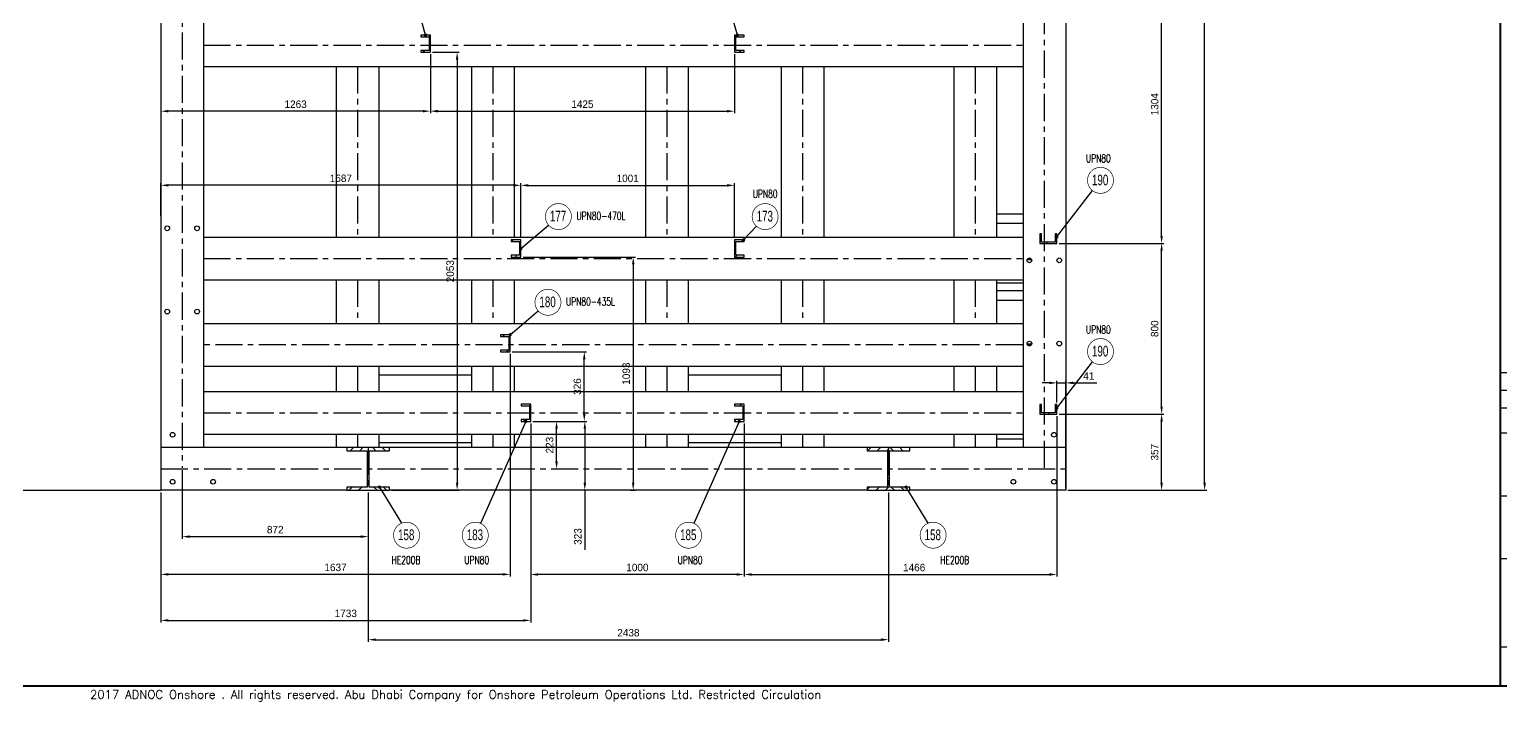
# Model space of a CAD drawing. Header units: millimetres. Extents: x 0 to 16187, y -20471 to 6290.
# Drawn here: x 14449 to 15138, y 3874 to 4189 of the extents above; entities that cross this region are included whole.
import ezdxf
from ezdxf.enums import TextEntityAlignment as Align

# ---------------------------------------------------------------- set-up
doc = ezdxf.new("R2010")
doc.units = ezdxf.units.MM
doc.header["$PDSIZE"] = -1
doc.linetypes.add('CENTERX2', pattern=[20.32, 12.7, -2.54, 2.54, -2.54])
doc.layers.add('BORDER1', color=3, linetype='Continuous')
doc.layers.add('BORDER2', color=7, linetype='Continuous')
doc.styles.add('MtXpl_txt_shx', font='txt.shx', dxfattribs={"height": 0.2})
doc.styles.add('ROMANC', font='ROMANC', dxfattribs={"height": 5})
doc.styles.add('ROMANS', font='ROMANS.shx', dxfattribs={"width": 0.8})
doc.styles.add('ROMANT', font='ROMANT', dxfattribs={"height": 4})
doc.styles.add('SLDTEXTSTYLE2', font='TXT', dxfattribs={"width": 0.686449})
doc.dimstyles.new('AM_ISO', dxfattribs={"dimtxt": 3.5, "dimasz": 3.5, "dimexe": 1, "dimexo": 1, "dimgap": 1.5, "dimtad": 1, "dimdsep": 46, "dimtxsty": 'Standard', "dimcen": 0, "dimclrd": 1, "dimclre": 1, "dimclrt": 1, "dimadec": 0, "dimazin": 2, "dimtp": 0.1, "dimtm": 0.1, "dimtfac": 0.71, "dimtdec": 3, "dimtmove": 0, "dimatfit": 3, "dimfxl": 1, "dimlwd": -1, "dimlwe": -1, "dimarcsym": 1})
doc.dimstyles.new('AM_ISO$7', dxfattribs={"dimtxt": 3.5, "dimasz": 3.5, "dimexe": 1, "dimexo": 1, "dimgap": 1.5, "dimtad": 1, "dimtoh": 1, "dimdsep": 46, "dimtxsty": 'Standard', "dimcen": 0, "dimclrd": 1, "dimclre": 1, "dimclrt": 1, "dimadec": 0, "dimazin": 2, "dimtp": 0.1, "dimtm": 0.1, "dimtfac": 0.71, "dimtdec": 3, "dimtmove": 0, "dimatfit": 3, "dimfxl": 1, "dimlwd": -1, "dimlwe": -1, "dimarcsym": 1})
pattern_1 = [(45, (14387.132, 3007.577), (-2.245064, 2.245064), [])]
pattern_2 = [(135, (14387.132, 3007.577), (-2.245064, -2.245064), [])]

# ---------------------------------------------------------------- blocks, each defined once
blk = doc.blocks.new('*D2824')
at = {"color": 1, "linetype": 'ByBlock'}
for p, q in [((14931.07, 4008.82), (14980.11, 4008.82)), ((14935.17, 3973.12), (14980.11, 3973.12))]:
    blk.add_line(p, q, dxfattribs=at)
at = {"color": 2, "linetype": 'ByBlock'}
blk.add_line((14979.11, 3976.62), (14979.11, 4005.32), dxfattribs=at)
at = {"color": 2}
for points in [[(14979.69, 4005.32), (14978.52, 4005.32), (14979.11, 4008.82)], [(14978.52, 3976.62), (14979.69, 3976.62), (14979.11, 3973.12)]]:
    blk.add_solid(points, dxfattribs=at)
at = {"layer": 'Defpoints', "color": 0}
for p in [(14930.07, 4008.82), (14979.11, 4008.82), (14934.17, 3973.12)]:
    blk.add_point(p, dxfattribs=at)
at = {"color": 1, "insert": (14975.86, 3990.97), "char_height": 3.5, "attachment_point": 5, "rotation": 90}
blk.add_mtext('357', dxfattribs=at)
blk = doc.blocks.new('*D2825')
at = {"color": 1, "linetype": 'ByBlock'}
for p, q in [((14931.07, 4088.82), (14980.11, 4088.82)), ((14931.07, 4008.82), (14980.11, 4008.82))]:
    blk.add_line(p, q, dxfattribs=at)
at = {"color": 2, "linetype": 'ByBlock'}
blk.add_line((14979.11, 4012.32), (14979.11, 4085.32), dxfattribs=at)
at = {"color": 2}
for points in [[(14979.69, 4085.32), (14978.52, 4085.32), (14979.11, 4088.82)], [(14978.52, 4012.32), (14979.69, 4012.32), (14979.11, 4008.82)]]:
    blk.add_solid(points, dxfattribs=at)
at = {"layer": 'Defpoints', "color": 0}
for p in [(14930.07, 4088.82), (14979.11, 4088.82), (14930.07, 4008.82)]:
    blk.add_point(p, dxfattribs=at)
at = {"color": 1, "insert": (14975.86, 4048.82), "char_height": 3.5, "attachment_point": 5, "rotation": 90}
blk.add_mtext('800', dxfattribs=at)
blk = doc.blocks.new('*D2826')
at = {"color": 1, "linetype": 'ByBlock'}
for p, q in [((14931.07, 4219.22), (14980.11, 4219.22)), ((14931.07, 4088.82), (14980.11, 4088.82))]:
    blk.add_line(p, q, dxfattribs=at)
at = {"color": 2, "linetype": 'ByBlock'}
blk.add_line((14979.11, 4092.32), (14979.11, 4215.72), dxfattribs=at)
at = {"color": 2}
for points in [[(14979.69, 4215.72), (14978.52, 4215.72), (14979.11, 4219.22)], [(14978.52, 4092.32), (14979.69, 4092.32), (14979.11, 4088.82)]]:
    blk.add_solid(points, dxfattribs=at)
at = {"layer": 'Defpoints', "color": 0}
for p in [(14930.07, 4219.22), (14979.11, 4219.22), (14930.07, 4088.82)]:
    blk.add_point(p, dxfattribs=at)
at = {"color": 1, "insert": (14975.86, 4154.02), "char_height": 3.5, "attachment_point": 5, "rotation": 90}
blk.add_mtext('1304', dxfattribs=at)
blk = doc.blocks.new('*D2833')
at = {"color": 1, "linetype": 'ByBlock'}
for p, q in [((14683.47, 4004.42), (14683.47, 3911.16)), ((14510.17, 3972.12), (14510.17, 3911.16))]:
    blk.add_line(p, q, dxfattribs=at)
at = {"color": 2, "linetype": 'ByBlock'}
blk.add_line((14513.67, 3912.16), (14679.97, 3912.16), dxfattribs=at)
at = {"color": 2}
for points in [[(14513.67, 3912.74), (14513.67, 3911.58), (14510.17, 3912.16)], [(14679.97, 3911.58), (14679.97, 3912.74), (14683.47, 3912.16)]]:
    blk.add_solid(points, dxfattribs=at)
at = {"layer": 'Defpoints', "color": 0}
for p in [(14683.47, 4005.42), (14510.17, 3973.12), (14683.47, 3912.16)]:
    blk.add_point(p, dxfattribs=at)
at = {"color": 1, "insert": (14596.82, 3915.41), "char_height": 3.5, "attachment_point": 5}
blk.add_mtext('1733', dxfattribs=at)
blk = doc.blocks.new('*D2834')
at = {"color": 1, "linetype": 'ByBlock'}
for p, q in [((14673.87, 4037.02), (14673.87, 3932.72)), ((14510.17, 3972.12), (14510.17, 3932.72))]:
    blk.add_line(p, q, dxfattribs=at)
at = {"color": 2, "linetype": 'ByBlock'}
blk.add_line((14670.37, 3933.72), (14513.67, 3933.72), dxfattribs=at)
at = {"color": 2}
for points in [[(14513.67, 3934.31), (14513.67, 3933.14), (14510.17, 3933.72)], [(14670.37, 3933.14), (14670.37, 3934.31), (14673.87, 3933.72)]]:
    blk.add_solid(points, dxfattribs=at)
at = {"layer": 'Defpoints', "color": 0}
for p in [(14673.87, 4038.02), (14510.17, 3973.12), (14510.17, 3933.72)]:
    blk.add_point(p, dxfattribs=at)
at = {"color": 1, "insert": (14592.02, 3936.97), "char_height": 3.5, "attachment_point": 5}
blk.add_mtext('1637', dxfattribs=at)
blk = doc.blocks.new('*D2835')
at = {"color": 1, "linetype": 'ByBlock'}
for p, q in [((14683.47, 4004.42), (14683.47, 3932.66)), ((14783.47, 4004.42), (14783.47, 3932.66))]:
    blk.add_line(p, q, dxfattribs=at)
at = {"color": 2, "linetype": 'ByBlock'}
blk.add_line((14779.97, 3933.66), (14686.97, 3933.66), dxfattribs=at)
at = {"color": 2}
for points in [[(14686.97, 3934.25), (14686.97, 3933.08), (14683.47, 3933.66)], [(14779.97, 3933.08), (14779.97, 3934.25), (14783.47, 3933.66)]]:
    blk.add_solid(points, dxfattribs=at)
at = {"layer": 'Defpoints', "color": 0}
for p in [(14683.47, 4005.42), (14783.47, 4005.42), (14683.47, 3933.66)]:
    blk.add_point(p, dxfattribs=at)
at = {"color": 1, "insert": (14733.47, 3936.91), "char_height": 3.5, "attachment_point": 5}
blk.add_mtext('1000', dxfattribs=at)
blk = doc.blocks.new('*D2836')
at = {"color": 1, "linetype": 'ByBlock'}
for p, q in [((14930.07, 4007.82), (14930.07, 3932.66)), ((14783.47, 4004.42), (14783.47, 3932.66))]:
    blk.add_line(p, q, dxfattribs=at)
at = {"color": 2, "linetype": 'ByBlock'}
blk.add_line((14786.97, 3933.66), (14926.57, 3933.66), dxfattribs=at)
at = {"color": 2}
for points in [[(14786.97, 3934.25), (14786.97, 3933.08), (14783.47, 3933.66)], [(14926.57, 3933.08), (14926.57, 3934.25), (14930.07, 3933.66)]]:
    blk.add_solid(points, dxfattribs=at)
at = {"layer": 'Defpoints', "color": 0}
for p in [(14783.47, 4005.42), (14930.07, 4008.82), (14930.07, 3933.66)]:
    blk.add_point(p, dxfattribs=at)
at = {"color": 1, "insert": (14863.15, 3936.91), "char_height": 3.5, "attachment_point": 5}
blk.add_mtext('1466', dxfattribs=at)
blk = doc.blocks.new('*D2837')
at = {"color": 2, "linetype": 'ByBlock'}
for p, q in [((14926.57, 4023.44), (14923.07, 4023.44)), ((14930.07, 4023.44), (14934.17, 4023.44)), ((14937.67, 4023.44), (14948.83, 4023.44))]:
    blk.add_line(p, q, dxfattribs=at)
at = {"color": 1, "linetype": 'ByBlock'}
for p, q in [((14930.07, 4014.32), (14930.07, 4024.44)), ((14934.17, 3974.12), (14934.17, 4024.44))]:
    blk.add_line(p, q, dxfattribs=at)
at = {"color": 2}
for points in [[(14926.57, 4022.85), (14926.57, 4024.02), (14930.07, 4023.44)], [(14937.67, 4024.02), (14937.67, 4022.85), (14934.17, 4023.44)]]:
    blk.add_solid(points, dxfattribs=at)
at = {"layer": 'Defpoints', "color": 0}
for p in [(14934.17, 4023.44), (14930.07, 4013.32), (14934.17, 3973.12)]:
    blk.add_point(p, dxfattribs=at)
at = {"color": 1, "insert": (14945, 4026.69), "char_height": 3.5, "attachment_point": 5}
blk.add_mtext('41', dxfattribs=at)
blk = doc.blocks.new('*D2838')
at = {"color": 1, "linetype": 'ByBlock'}
for p, q in [((14684.47, 4005.42), (14709.83, 4005.42)), ((14710.27, 3973.12), (14707.83, 3973.12))]:
    blk.add_line(p, q, dxfattribs=at)
at = {"color": 2, "linetype": 'ByBlock'}
for p, q in [((14708.83, 4001.92), (14708.83, 3976.62)), ((14708.83, 3973.12), (14708.83, 3945.28))]:
    blk.add_line(p, q, dxfattribs=at)
at = {"color": 2}
for points in [[(14709.42, 4001.92), (14708.25, 4001.92), (14708.83, 4005.42)], [(14708.25, 3976.62), (14709.42, 3976.62), (14708.83, 3973.12)]]:
    blk.add_solid(points, dxfattribs=at)
at = {"layer": 'Defpoints', "color": 0}
for p in [(14683.47, 4005.42), (14708.83, 3973.12), (14711.27, 3973.12)]:
    blk.add_point(p, dxfattribs=at)
at = {"color": 1, "insert": (14705.58, 3951.45), "char_height": 3.5, "attachment_point": 5, "rotation": 90}
blk.add_mtext('323', dxfattribs=at)
blk = doc.blocks.new('*D2839')
at = {"color": 1, "linetype": 'ByBlock'}
for p, q in [((14510.17, 4101.74), (14510.17, 4117.03)), ((14678.87, 4091.42), (14678.87, 4117.03))]:
    blk.add_line(p, q, dxfattribs=at)
at = {"color": 2, "linetype": 'ByBlock'}
blk.add_line((14675.37, 4116.03), (14513.67, 4116.03), dxfattribs=at)
at = {"color": 2}
for points in [[(14513.67, 4116.61), (14513.67, 4115.44), (14510.17, 4116.03)], [(14675.37, 4115.44), (14675.37, 4116.61), (14678.87, 4116.03)]]:
    blk.add_solid(points, dxfattribs=at)
at = {"layer": 'Defpoints', "color": 0}
for p in [(14510.17, 4116.03), (14510.17, 4100.74), (14678.87, 4090.42)]:
    blk.add_point(p, dxfattribs=at)
at = {"color": 1, "insert": (14594.52, 4119.28), "char_height": 3.5, "attachment_point": 5}
blk.add_mtext('1687', dxfattribs=at)
blk = doc.blocks.new('*D2840')
at = {"color": 1, "linetype": 'ByBlock'}
for p, q in [((14678.87, 4091.42), (14678.87, 4117)), ((14778.97, 4091.42), (14778.97, 4117))]:
    blk.add_line(p, q, dxfattribs=at)
at = {"color": 2, "linetype": 'ByBlock'}
blk.add_line((14682.37, 4116), (14775.47, 4116), dxfattribs=at)
at = {"color": 2}
for points in [[(14682.37, 4116.59), (14682.37, 4115.42), (14678.87, 4116)], [(14775.47, 4115.42), (14775.47, 4116.59), (14778.97, 4116)]]:
    blk.add_solid(points, dxfattribs=at)
at = {"layer": 'Defpoints', "color": 0}
for p in [(14778.97, 4116), (14678.87, 4090.42), (14778.97, 4090.42)]:
    blk.add_point(p, dxfattribs=at)
at = {"color": 1, "insert": (14728.92, 4119.25), "char_height": 3.5, "attachment_point": 5}
blk.add_mtext('1001', dxfattribs=at)
blk = doc.blocks.new('*D2841')
at = {"color": 1, "linetype": 'ByBlock'}
for p, q in [((14510.17, 4176.54), (14510.17, 4149.76)), ((14636.47, 4177.42), (14636.47, 4149.76))]:
    blk.add_line(p, q, dxfattribs=at)
at = {"color": 2, "linetype": 'ByBlock'}
blk.add_line((14632.97, 4150.76), (14513.67, 4150.76), dxfattribs=at)
at = {"color": 2}
for points in [[(14513.67, 4151.34), (14513.67, 4150.17), (14510.17, 4150.76)], [(14632.97, 4150.17), (14632.97, 4151.34), (14636.47, 4150.76)]]:
    blk.add_solid(points, dxfattribs=at)
at = {"layer": 'Defpoints', "color": 0}
for p in [(14510.17, 4177.54), (14636.47, 4178.42), (14510.17, 4150.76)]:
    blk.add_point(p, dxfattribs=at)
at = {"color": 1, "insert": (14573.32, 4154.01), "char_height": 3.5, "attachment_point": 5}
blk.add_mtext('1263', dxfattribs=at)
blk = doc.blocks.new('*D2842')
at = {"color": 1, "linetype": 'ByBlock'}
for p, q in [((14636.47, 4177.42), (14636.47, 4149.76)), ((14778.97, 4177.42), (14778.97, 4149.76))]:
    blk.add_line(p, q, dxfattribs=at)
at = {"color": 2, "linetype": 'ByBlock'}
blk.add_line((14639.97, 4150.76), (14775.47, 4150.76), dxfattribs=at)
at = {"color": 2}
for points in [[(14639.97, 4151.34), (14639.97, 4150.17), (14636.47, 4150.76)], [(14775.47, 4150.17), (14775.47, 4151.34), (14778.97, 4150.76)]]:
    blk.add_solid(points, dxfattribs=at)
at = {"layer": 'Defpoints', "color": 0}
for p in [(14636.47, 4178.42), (14778.97, 4178.42), (14778.97, 4150.76)]:
    blk.add_point(p, dxfattribs=at)
at = {"color": 1, "insert": (14707.72, 4154.01), "char_height": 3.5, "attachment_point": 5}
blk.add_mtext('1425', dxfattribs=at)
blk = doc.blocks.new('*D2866')
at = {"color": 1, "linetype": 'ByBlock'}
for p, q in [((14674.87, 4038.02), (14709.59, 4038.02)), ((14684.47, 4005.42), (14709.59, 4005.42))]:
    blk.add_line(p, q, dxfattribs=at)
at = {"color": 2, "linetype": 'ByBlock'}
blk.add_line((14708.59, 4008.92), (14708.59, 4034.52), dxfattribs=at)
at = {"color": 2}
for points in [[(14709.17, 4034.52), (14708, 4034.52), (14708.59, 4038.02)], [(14708, 4008.92), (14709.17, 4008.92), (14708.59, 4005.42)]]:
    blk.add_solid(points, dxfattribs=at)
at = {"layer": 'Defpoints', "color": 0}
for p in [(14673.87, 4038.02), (14708.59, 4038.02), (14683.47, 4005.42)]:
    blk.add_point(p, dxfattribs=at)
at = {"color": 1, "insert": (14705.34, 4021.72), "char_height": 3.5, "attachment_point": 5, "rotation": 90}
blk.add_mtext('326', dxfattribs=at)
blk = doc.blocks.new('*D2867')
at = {"color": 1, "linetype": 'ByBlock'}
for p, q in [((14684.47, 4005.42), (14696.6, 4005.42)), ((14693.76, 3983.12), (14696.6, 3983.12))]:
    blk.add_line(p, q, dxfattribs=at)
at = {"color": 2, "linetype": 'ByBlock'}
blk.add_line((14695.6, 3986.62), (14695.6, 4001.92), dxfattribs=at)
at = {"color": 2}
for points in [[(14696.19, 4001.92), (14695.02, 4001.92), (14695.6, 4005.42)], [(14695.02, 3986.62), (14696.19, 3986.62), (14695.6, 3983.12)]]:
    blk.add_solid(points, dxfattribs=at)
at = {"layer": 'Defpoints', "color": 0}
for p in [(14683.47, 4005.42), (14695.6, 4005.42), (14692.76, 3983.12)]:
    blk.add_point(p, dxfattribs=at)
at = {"color": 1, "insert": (14692.35, 3994.27), "char_height": 3.5, "attachment_point": 5, "rotation": 90}
blk.add_mtext('223', dxfattribs=at)
blk = doc.blocks.new('*D2868')
at = {"color": 1, "linetype": 'ByBlock'}
for p, q in [((14679.87, 4082.42), (14732.51, 4082.42)), ((14730.27, 3973.12), (14732.51, 3973.12))]:
    blk.add_line(p, q, dxfattribs=at)
at = {"color": 2, "linetype": 'ByBlock'}
blk.add_line((14731.51, 4078.92), (14731.51, 3976.62), dxfattribs=at)
at = {"color": 2}
for points in [[(14732.09, 4078.92), (14730.92, 4078.92), (14731.51, 4082.42)], [(14730.92, 3976.62), (14732.09, 3976.62), (14731.51, 3973.12)]]:
    blk.add_solid(points, dxfattribs=at)
at = {"layer": 'Defpoints', "color": 0}
for p in [(14678.87, 4082.42), (14729.27, 3973.12), (14731.51, 3973.12)]:
    blk.add_point(p, dxfattribs=at)
at = {"color": 1, "insert": (14728.26, 4027.77), "char_height": 3.5, "attachment_point": 5, "rotation": 90}
blk.add_mtext('1093', dxfattribs=at)
blk = doc.blocks.new('*D2869')
at = {"color": 1, "linetype": 'ByBlock'}
for p, q in [((14637.47, 4178.42), (14650.01, 4178.42)), ((14618.37, 3973.12), (14650.01, 3973.12))]:
    blk.add_line(p, q, dxfattribs=at)
at = {"color": 2, "linetype": 'ByBlock'}
blk.add_line((14649.01, 4174.92), (14649.01, 3976.62), dxfattribs=at)
at = {"color": 2}
for points in [[(14649.59, 4174.92), (14648.43, 4174.92), (14649.01, 4178.42)], [(14648.43, 3976.62), (14649.59, 3976.62), (14649.01, 3973.12)]]:
    blk.add_solid(points, dxfattribs=at)
at = {"layer": 'Defpoints', "color": 0}
for p in [(14636.47, 4178.42), (14617.37, 3973.12), (14649.01, 3973.12)]:
    blk.add_point(p, dxfattribs=at)
at = {"color": 1, "insert": (14645.76, 4075.77), "char_height": 3.5, "attachment_point": 5, "rotation": 90}
blk.add_mtext('2053', dxfattribs=at)
blk = doc.blocks.new('A$7E9318152B2A299')
at = {"color": 1, "ltscale": 0.2}
for p, q in [((4.15, 11.48), (22.25, 11.39)), ((4.14, 0.09), (22.29, 0.01)), ((26.39, 5.69), (92.32, 5.69))]:
    blk.add_line(p, q, dxfattribs=at)
for centre, radius, start, end in [((5.98, 5.79), 5.98, 107.86898, 252.02455), ((20.4, 5.69), 5.99, 287.96509, 71.9697)]:
    blk.add_arc(centre, radius, start, end, dxfattribs=at)
blk.add_text('B', height=7, rotation=359.95368, dxfattribs=at).set_placement((10.1, 2.5))
blk = doc.blocks.new('A$7E931816182615E')
blk.add_blockref('A$7E9318152B2A299', (0, 0))
blk = doc.blocks.new('*D2929')
at = {"color": 1, "linetype": 'ByBlock'}
for p, q in [((14935.17, 4604.52), (15000.27, 4604.52)), ((14935.17, 3973.12), (15000.27, 3973.12))]:
    blk.add_line(p, q, dxfattribs=at)
at = {"color": 2, "linetype": 'ByBlock'}
blk.add_line((14999.27, 3976.62), (14999.27, 4601.02), dxfattribs=at)
at = {"color": 2}
for points in [[(14999.86, 4601.02), (14998.69, 4601.02), (14999.27, 4604.52)], [(14998.69, 3976.62), (14999.86, 3976.62), (14999.27, 3973.12)]]:
    blk.add_solid(points, dxfattribs=at)
at = {"layer": 'Defpoints', "color": 0}
for p in [(14934.17, 4604.52), (14999.27, 4604.52), (14934.17, 3973.12)]:
    blk.add_point(p, dxfattribs=at)
at = {"color": 1, "insert": (14996.02, 4288.82), "char_height": 3.5, "attachment_point": 5, "rotation": 90}
blk.add_mtext('6314', dxfattribs=at)
blk = doc.blocks.new('*U609')
at = {"layer": 'BORDER1', "color": 154, "true_color": 0x1859a9, "const_width": 1}
blk.add_lwpolyline([(1.81, 811), (1144, 811), (1144, 0), (0, 0), (0, 811)], close=True, dxfattribs=at)
blk.add_lwpolyline([(979, 0), (979, 811)], dxfattribs=at)
at = {"layer": 'BORDER2'}
for p, q in [((1144, 146.69), (978.57, 146.69)), ((1144, 138.44), (978.57, 138.44)), ((1144, 130.19), (978.57, 130.19)), ((1144, 118.4), (978.57, 118.4)), ((1143.57, 88.94), (978.57, 88.94)), ((1143.57, 59.48), (978.57, 59.48)), ((1143.57, 18.23), (978.57, 18.23))]:
    blk.add_line(p, q, dxfattribs=at)
at = {"layer": 'BORDER2', "color": 154, "true_color": 0x1859a9, "style": 'ROMANS'}
blk.add_text('2017 ADNOC Onshore . All rights reserved. Abu Dhabi Company for Onshore Petroleum Operations Ltd. Restricted Circulation', height=4, dxfattribs=at).set_placement((489.5, -2), align=Align.TOP_CENTER)
at = {"layer": 'BORDER2', "flags": 8}
for tag, height, style, p in [('REV-A', 3.24, 'ROMANS', (986.93, 140.25)), ('RE-A', 8.06, 'ROMANT', (1084.63, 7.17))]:
    blk.add_attdef(tag, text='', height=height, dxfattribs=dict(at, style=style)).set_placement(p, align=Align.CENTER)
at = {"layer": 'BORDER2', "style": 'ROMANS', "width": 3.830216}
blk.add_attdef('DATE-A', text='', height=3.24, dxfattribs=at).set_placement((995.51, 140.25), (1008.51, 140.25), align=Align.FIT)
at = {"layer": 'BORDER2'}
for tag, height, style, p in [('DRN-A', 3.24, 'ROMANS', (1018.38, 140.25)), ('CHD-A', 3.24, 'ROMANS', (1032.35, 140.25)), ('APD-A', 3.24, 'ROMANS', (1046.64, 140.25)), ('CONS_CONT_VEND', 4.2, 'ROMANC', (1061.39, 72.83))]:
    blk.add_attdef(tag, text='', height=height, dxfattribs=dict(at, style=style)).set_placement(p, align=Align.CENTER)
at = {"layer": 'BORDER2', "style": 'ROMANS', "width": 0.8}
for tag, p, height in [('1:X', (997.23, 122.55), 3.5), ('LOC', (1042.74, 122.55), 3.5), ('PROJ_NO', (1118.64, 122.55), 3.5), ('CONS_DRG_NO', (1011, 63), 3)]:
    blk.add_attdef(tag, p, '', height=height, dxfattribs=at)
at = {"layer": 'BORDER2', "lineweight": 30, "width": 0.8, "flags": 104}
blk.add_attdef('COMMENTS-A', text='', height=2.2, dxfattribs=at).set_placement((1055.21, 142.07), align=Align.MIDDLE_LEFT)
at = {"layer": 'BORDER2', "style": 'ROMANS', "width": 0.8}
for tag, p in [('PROJECT_TITLE_1', (1061.07, 55.35)), ('PROJECT_TITLE_2', (1061.07, 49.3))]:
    blk.add_attdef(tag, text='', height=3.5, dxfattribs=at).set_placement(p, align=Align.MIDDLE)
at = {"layer": 'BORDER2', "style": 'ROMANT', "width": 0.8}
for tag, p in [('DRG_TITLE_1', (1061.07, 36.31)), ('DRG_TITLE_2', (1061.07, 28.31)), ('DRG_TITLE_3', (1061.07, 20.31))]:
    blk.add_attdef(tag, text='', height=5, dxfattribs=at).set_placement(p, align=Align.CENTER)
at = {"layer": 'BORDER2', "style": 'ROMANT'}
for tag, p in [('AR', (995, 7.17)), ('PA', (1011.74, 7.17)), ('DC', (1028.45, 7.17)), ('TS', (1120.84, 7.17))]:
    blk.add_attdef(tag, p, '', height=8.06, dxfattribs=at)
for tag, p in [('SRNO', (1074.7, 7.17)), ('SH', (1115.8, 7.18))]:
    blk.add_attdef(tag, text='', height=8.06, dxfattribs=at).set_placement(p, align=Align.RIGHT)
at = {"layer": 'BORDER2', "style": 'ROMANS', "flags": 2}
blk.add_attdef('TB_VERSION', text='', height=2, dxfattribs=at).set_placement((1, -1), align=Align.TOP_LEFT)
blk = doc.blocks.new('*D3992')
at = {"color": 1, "linetype": 'ByBlock'}
for p, q in [((14520.17, 3982.57), (14520.17, 3950.4)), ((14607.37, 3972.12), (14607.37, 3950.4))]:
    blk.add_line(p, q, dxfattribs=at)
at = {"color": 2, "linetype": 'ByBlock'}
blk.add_line((14523.67, 3951.4), (14603.87, 3951.4), dxfattribs=at)
at = {"color": 2}
for points in [[(14523.67, 3951.99), (14523.67, 3950.82), (14520.17, 3951.4)], [(14603.87, 3950.82), (14603.87, 3951.99), (14607.37, 3951.4)]]:
    blk.add_solid(points, dxfattribs=at)
at = {"layer": 'Defpoints', "color": 0}
for p in [(14520.17, 3983.57), (14607.37, 3973.12), (14607.37, 3951.4)]:
    blk.add_point(p, dxfattribs=at)
at = {"color": 1, "insert": (14563.77, 3954.65), "char_height": 3.5, "attachment_point": 5}
blk.add_mtext('872', dxfattribs=at)
blk = doc.blocks.new('*D3993')
at = {"color": 1, "linetype": 'ByBlock'}
for p, q in [((14607.37, 3972.12), (14607.37, 3902.11)), ((14851.17, 3972.12), (14851.17, 3902.11))]:
    blk.add_line(p, q, dxfattribs=at)
at = {"color": 2, "linetype": 'ByBlock'}
blk.add_line((14610.87, 3903.11), (14847.67, 3903.11), dxfattribs=at)
at = {"color": 2}
for points in [[(14610.87, 3903.7), (14610.87, 3902.53), (14607.37, 3903.11)], [(14847.67, 3902.53), (14847.67, 3903.7), (14851.17, 3903.11)]]:
    blk.add_solid(points, dxfattribs=at)
at = {"layer": 'Defpoints', "color": 0}
for p in [(14607.37, 3973.12), (14851.17, 3973.12), (14851.17, 3903.11)]:
    blk.add_point(p, dxfattribs=at)
at = {"color": 1, "insert": (14729.27, 3906.36), "char_height": 3.5, "attachment_point": 5}
blk.add_mtext('2438', dxfattribs=at)

msp = doc.modelspace()

# ---------------------------------------------------------------- hatches: boundary and pattern name
at = {"linetype": 'Continuous', "lineweight": 18}
h = msp.add_hatch(dxfattribs=at)
h.set_pattern_fill('ANSI31', style=0)
h.set_pattern_definition(pattern_1)
h.paths.add_polyline_path([(14631.96579, 4178.41737), (14636.46579, 4178.41737), (14636.46579, 4186.41737), (14631.96579, 4186.41737), (14631.96579, 4185.61737), (14635.86579, 4185.61737), (14635.86579, 4179.21737), (14631.96579, 4179.21737)], flags=0)
h = msp.add_hatch(dxfattribs=at)
h.set_pattern_fill('ANSI31', style=0)
h.set_pattern_definition(pattern_1)
h.paths.add_polyline_path([(14783.46579, 4186.41737), (14778.96579, 4186.41737), (14778.96579, 4178.41737), (14783.46579, 4178.41737), (14783.46579, 4179.21737), (14779.56579, 4179.21737), (14779.56579, 4185.61737), (14783.46579, 4185.61737)], flags=0)
h = msp.add_hatch(dxfattribs=at)
h.set_pattern_fill('ANSI31', style=0)
h.set_pattern_definition(pattern_1)
h.paths.add_polyline_path([(14674.36579, 4082.41737), (14678.86579, 4082.41737), (14678.86579, 4090.41737), (14674.36579, 4090.41737), (14674.36579, 4089.61737), (14678.26579, 4089.61737), (14678.26579, 4083.21737), (14674.36579, 4083.21737)], flags=0)
h = msp.add_hatch(dxfattribs=at)
h.set_pattern_fill('ANSI31', style=0)
h.set_pattern_definition(pattern_1)
h.paths.add_polyline_path([(14783.46579, 4090.41737), (14778.96579, 4090.41737), (14778.96579, 4082.41737), (14783.46579, 4082.41737), (14783.46579, 4083.21737), (14779.56579, 4083.21737), (14779.56579, 4089.61737), (14783.46579, 4089.61737)], flags=0)
h = msp.add_hatch(dxfattribs=at)
h.set_pattern_fill('ANSI31', style=0)
h.set_pattern_definition(pattern_1)
h.paths.add_polyline_path([(14922.06579, 4093.31737), (14922.06579, 4088.81737), (14930.06579, 4088.81737), (14930.06579, 4093.31737), (14929.26579, 4093.31737), (14929.26579, 4089.41737), (14922.86579, 4089.41737), (14922.86579, 4093.31737)], flags=0)
h = msp.add_hatch(dxfattribs=at)
h.set_pattern_fill('ANSI31', style=0)
h.set_pattern_definition(pattern_1)
h.paths.add_polyline_path([(14669.36579, 4038.01737), (14673.86579, 4038.01737), (14673.86579, 4046.01737), (14669.36579, 4046.01737), (14669.36579, 4045.21737), (14673.26579, 4045.21737), (14673.26579, 4038.81737), (14669.36579, 4038.81737)], flags=0)
h = msp.add_hatch(dxfattribs=at)
h.set_pattern_fill('ANSI31', style=0)
h.set_pattern_definition(pattern_1)
h.paths.add_polyline_path([(14678.96579, 4005.41737), (14683.46579, 4005.41737), (14683.46579, 4013.41737), (14678.96579, 4013.41737), (14678.96579, 4012.61737), (14682.86579, 4012.61737), (14682.86579, 4006.21737), (14678.96579, 4006.21737)], flags=0)
h = msp.add_hatch(dxfattribs=at)
h.set_pattern_fill('ANSI31', style=0)
h.set_pattern_definition(pattern_1)
h.paths.add_polyline_path([(14778.96579, 4005.41737), (14783.46579, 4005.41737), (14783.46579, 4013.41737), (14778.96579, 4013.41737), (14778.96579, 4012.61737), (14782.86579, 4012.61737), (14782.86579, 4006.21737), (14778.96579, 4006.21737)], flags=0)
h = msp.add_hatch(dxfattribs=at)
h.set_pattern_fill('ANSI31', style=0)
h.set_pattern_definition(pattern_1)
h.paths.add_polyline_path([(14922.06579, 4013.31737), (14922.06579, 4008.81737), (14930.06579, 4008.81737), (14930.06579, 4013.31737), (14929.26579, 4013.31737), (14929.26579, 4009.41737), (14922.86579, 4009.41737), (14922.86579, 4013.31737)], flags=0)
h = msp.add_hatch(dxfattribs=at)
h.set_pattern_fill('ANSI31', style=0)
h.set_pattern_definition(pattern_1)
h.paths.add_polyline_path([(14607.36579, 3993.11737), (14597.36579, 3993.11737), (14597.36579, 3991.61737), (14606.91579, 3991.61737), (14606.91579, 3974.61737), (14597.36579, 3974.61737), (14597.36579, 3973.11737), (14607.36579, 3973.11737)], flags=0)
h = msp.add_hatch(dxfattribs=at)
h.set_pattern_fill('ANSI31', angle=90, style=0)
h.set_pattern_definition(pattern_2)
h.paths.add_polyline_path([(14617.36579, 3991.61737), (14617.36579, 3993.11737), (14607.36579, 3993.11737), (14607.36579, 3973.11737), (14617.36579, 3973.11737), (14617.36579, 3974.61737), (14607.81579, 3974.61737), (14607.81579, 3991.61737)], flags=0)
h = msp.add_hatch(dxfattribs=at)
h.set_pattern_fill('ANSI31', style=0)
h.set_pattern_definition(pattern_1)
h.paths.add_polyline_path([(14851.16579, 3993.11737), (14841.16579, 3993.11737), (14841.16579, 3991.61737), (14850.71579, 3991.61737), (14850.71579, 3974.61737), (14841.16579, 3974.61737), (14841.16579, 3973.11737), (14851.16579, 3973.11737)], flags=0)
h = msp.add_hatch(dxfattribs=at)
h.set_pattern_fill('ANSI31', angle=90, style=0)
h.set_pattern_definition(pattern_2)
h.paths.add_polyline_path([(14861.16579, 3991.61737), (14861.16579, 3993.11737), (14851.16579, 3993.11737), (14851.16579, 3973.11737), (14861.16579, 3973.11737), (14861.16579, 3974.61737), (14851.61579, 3974.61737), (14851.61579, 3991.61737)], flags=0)

# ---------------------------------------------------------------- linework, layer by layer
at = {"color": 7, "linetype": 'Continuous', "lineweight": 25}
for p, q in [((14934.16579, 4604.51737), (14934.16579, 3973.11737)), ((14530.16579, 4584.51737), (14530.16579, 3993.11737)), ((14914.16579, 4584.51737), (14914.16579, 3993.11737)), ((14510.16579, 4489.66737), (14510.16579, 3973.11737)), ((14530.16579, 4191.71737), (14530.16579, 4181.71737)), ((14914.16579, 4191.71737), (14914.16579, 4181.71737)), ((14631.96579, 4186.41737), (14631.96579, 4185.61737)), ((14636.46579, 4186.41737), (14631.96579, 4186.41737)), ((14631.96579, 4185.61737), (14635.86579, 4185.61737)), ((14635.86579, 4185.61737), (14635.86579, 4179.21737)), ((14636.46579, 4178.41737), (14636.46579, 4186.41737)), ((14783.46579, 4186.41737), (14778.96579, 4186.41737)), ((14778.96579, 4186.41737), (14778.96579, 4178.41737)), ((14779.56579, 4185.61737), (14783.46579, 4185.61737)), ((14779.56579, 4179.21737), (14779.56579, 4185.61737)), ((14783.46579, 4185.61737), (14783.46579, 4186.41737)), ((14530.16579, 4181.71737), (14530.16579, 4171.71737)), ((14631.96579, 4179.21737), (14631.96579, 4178.41737)), ((14635.86579, 4179.21737), (14631.96579, 4179.21737)), ((14631.96579, 4178.41737), (14636.46579, 4178.41737)), ((14778.96579, 4178.41737), (14783.46579, 4178.41737)), ((14783.46579, 4179.21737), (14779.56579, 4179.21737)), ((14783.46579, 4178.41737), (14783.46579, 4179.21737)), ((14914.16579, 4181.71737), (14914.16579, 4171.71737)), ((14530.16579, 4171.71737), (14914.16579, 4171.71737)), ((14592.26579, 4171.71737), (14602.26579, 4171.71737)), ((14592.26579, 4171.71737), (14592.26579, 4091.71737)), ((14602.26579, 4171.71737), (14612.26579, 4171.71737)), ((14612.26579, 4171.71737), (14612.26579, 4091.71737)), ((14655.76579, 4171.71737), (14665.76579, 4171.71737)), ((14655.76579, 4171.71737), (14655.76579, 4091.71737)), ((14665.76579, 4171.71737), (14675.76579, 4171.71737)), ((14675.76579, 4171.71737), (14675.76579, 4091.71737)), ((14737.26579, 4171.71737), (14747.26579, 4171.71737)), ((14737.26579, 4171.71737), (14737.26579, 4091.71737)), ((14747.26579, 4171.71737), (14757.26579, 4171.71737)), ((14757.26579, 4171.71737), (14757.26579, 4091.71737)), ((14800.76579, 4171.71737), (14810.76579, 4171.71737)), ((14800.76579, 4171.71737), (14800.76579, 4091.71737)), ((14810.76579, 4171.71737), (14820.76579, 4171.71737)), ((14820.76579, 4171.71737), (14820.76579, 4091.71737)), ((14881.76579, 4171.71737), (14881.76579, 4091.71737)), ((14881.76579, 4171.71737), (14891.76579, 4171.71737)), ((14891.76579, 4171.71737), (14901.76579, 4171.71737)), ((14901.76579, 4171.71737), (14901.76579, 4091.71737)), ((14914.16579, 4102.56737), (14901.76579, 4102.56737)), ((14914.16579, 4098.06737), (14901.76579, 4098.06737)), ((14530.16579, 4091.71737), (14914.16579, 4091.71737)), ((14530.16579, 4091.71737), (14530.16579, 4081.71737)), ((14592.26579, 4091.71737), (14602.26579, 4091.71737)), ((14602.26579, 4091.71737), (14612.26579, 4091.71737)), ((14655.76579, 4091.71737), (14665.76579, 4091.71737)), ((14665.76579, 4091.71737), (14675.76579, 4091.71737)), ((14674.36579, 4090.41737), (14674.36579, 4089.61737)), ((14678.86579, 4090.41737), (14674.36579, 4090.41737)), ((14674.36579, 4089.61737), (14678.26579, 4089.61737)), ((14678.26579, 4089.61737), (14678.26579, 4083.21737)), ((14678.86579, 4082.41737), (14678.86579, 4090.41737)), ((14737.26579, 4091.71737), (14747.26579, 4091.71737)), ((14747.26579, 4091.71737), (14757.26579, 4091.71737)), ((14778.96579, 4090.41737), (14778.96579, 4082.41737)), ((14783.46579, 4090.41737), (14778.96579, 4090.41737)), ((14779.56579, 4089.61737), (14783.46579, 4089.61737)), ((14779.56579, 4083.21737), (14779.56579, 4089.61737)), ((14783.46579, 4089.61737), (14783.46579, 4090.41737)), ((14800.76579, 4091.71737), (14810.76579, 4091.71737)), ((14810.76579, 4091.71737), (14820.76579, 4091.71737)), ((14881.76579, 4091.71737), (14891.76579, 4091.71737)), ((14891.76579, 4091.71737), (14901.76579, 4091.71737)), ((14914.16579, 4091.71737), (14914.16579, 4081.71737)), ((14922.86579, 4093.31737), (14922.06579, 4093.31737)), ((14922.06579, 4093.31737), (14922.06579, 4088.81737)), ((14922.06579, 4088.81737), (14930.06579, 4088.81737)), ((14922.86579, 4089.41737), (14922.86579, 4093.31737)), ((14929.26579, 4089.41737), (14922.86579, 4089.41737)), ((14929.26579, 4093.31737), (14929.26579, 4089.41737)), ((14930.06579, 4093.31737), (14929.26579, 4093.31737)), ((14930.06579, 4088.81737), (14930.06579, 4093.31737)), ((14530.16579, 4081.71737), (14530.16579, 4071.71737)), ((14674.36579, 4083.21737), (14674.36579, 4082.41737)), ((14678.26579, 4083.21737), (14674.36579, 4083.21737)), ((14674.36579, 4082.41737), (14678.86579, 4082.41737)), ((14778.96579, 4082.41737), (14783.46579, 4082.41737)), ((14783.46579, 4083.21737), (14779.56579, 4083.21737)), ((14783.46579, 4082.41737), (14783.46579, 4083.21737)), ((14914.16579, 4081.71737), (14914.16579, 4071.71737)), ((14916.14109, 4081.26737), (14918.19048, 4081.26737)), ((14916.46758, 4081.71737), (14917.864, 4081.71737)), ((14530.16579, 4071.71737), (14914.16579, 4071.71737)), ((14592.26579, 4071.71737), (14592.26579, 4051.21737)), ((14592.26579, 4071.71737), (14602.26579, 4071.71737)), ((14602.26579, 4071.71737), (14612.26579, 4071.71737)), ((14612.26579, 4071.71737), (14612.26579, 4051.21737)), ((14655.76579, 4071.71737), (14665.76579, 4071.71737)), ((14655.76579, 4071.71737), (14655.76579, 4051.21737)), ((14665.76579, 4071.71737), (14675.76579, 4071.71737)), ((14675.76579, 4071.71737), (14675.76579, 4051.21737)), ((14737.26579, 4071.71737), (14747.26579, 4071.71737)), ((14737.26579, 4071.71737), (14737.26579, 4051.21737)), ((14747.26579, 4071.71737), (14757.26579, 4071.71737)), ((14757.26579, 4071.71737), (14757.26579, 4051.21737)), ((14800.76579, 4071.71737), (14810.76579, 4071.71737)), ((14800.76579, 4071.71737), (14800.76579, 4051.21737)), ((14810.76579, 4071.71737), (14820.76579, 4071.71737)), ((14820.76579, 4071.71737), (14820.76579, 4051.21737)), ((14881.76579, 4071.71737), (14891.76579, 4071.71737)), ((14881.76579, 4071.71737), (14881.76579, 4051.21737)), ((14891.76579, 4071.71737), (14901.76579, 4071.71737)), ((14901.76579, 4071.71737), (14901.76579, 4051.21737)), ((14914.16579, 4070.21737), (14901.76579, 4070.21737)), ((14901.76579, 4066.71737), (14914.16579, 4066.71737)), ((14901.76579, 4062.21737), (14914.16579, 4062.21737)), ((14530.16579, 4051.21737), (14530.16579, 4041.21737)), ((14530.16579, 4051.21737), (14914.16579, 4051.21737)), ((14592.26579, 4051.21737), (14602.26579, 4051.21737)), ((14602.26579, 4051.21737), (14612.26579, 4051.21737)), ((14655.76579, 4051.21737), (14665.76579, 4051.21737)), ((14665.76579, 4051.21737), (14675.76579, 4051.21737)), ((14737.26579, 4051.21737), (14747.26579, 4051.21737)), ((14747.26579, 4051.21737), (14757.26579, 4051.21737)), ((14800.76579, 4051.21737), (14810.76579, 4051.21737)), ((14810.76579, 4051.21737), (14820.76579, 4051.21737)), ((14881.76579, 4051.21737), (14891.76579, 4051.21737)), ((14891.76579, 4051.21737), (14901.76579, 4051.21737)), ((14914.16579, 4051.21737), (14914.16579, 4041.21737)), ((14530.16579, 4041.21737), (14530.16579, 4031.21737)), ((14669.36579, 4046.01737), (14669.36579, 4045.21737)), ((14673.86579, 4046.01737), (14669.36579, 4046.01737)), ((14669.36579, 4045.21737), (14673.26579, 4045.21737)), ((14673.26579, 4045.21737), (14673.26579, 4038.81737)), ((14673.86579, 4038.01737), (14673.86579, 4046.01737)), ((14914.16579, 4041.21737), (14914.16579, 4031.21737)), ((14916.08412, 4041.66737), (14918.24745, 4041.66737)), ((14916.27838, 4041.21737), (14918.0532, 4041.21737)), ((14673.26579, 4038.81737), (14669.36579, 4038.81737)), ((14669.36579, 4038.81737), (14669.36579, 4038.01737)), ((14669.36579, 4038.01737), (14673.86579, 4038.01737)), ((14530.16579, 4031.21737), (14914.16579, 4031.21737)), ((14592.26579, 4031.21737), (14602.26579, 4031.21737)), ((14592.26579, 4031.21737), (14592.26579, 4019.41737)), ((14602.26579, 4031.21737), (14612.26579, 4031.21737)), ((14612.26579, 4031.21737), (14612.26579, 4019.41737)), ((14612.26579, 4027.21737), (14655.76579, 4027.21737)), ((14655.76579, 4031.21737), (14665.76579, 4031.21737)), ((14655.76579, 4031.21737), (14655.76579, 4019.41737)), ((14665.76579, 4031.21737), (14675.76579, 4031.21737)), ((14675.76579, 4031.21737), (14675.76579, 4019.41737)), ((14737.26579, 4031.21737), (14747.26579, 4031.21737)), ((14737.26579, 4031.21737), (14737.26579, 4019.41737)), ((14747.26579, 4031.21737), (14757.26579, 4031.21737)), ((14757.26579, 4031.21737), (14757.26579, 4019.41737)), ((14757.26579, 4027.21737), (14800.76579, 4027.21737)), ((14800.76579, 4031.21737), (14800.76579, 4019.41737)), ((14800.76579, 4031.21737), (14810.76579, 4031.21737)), ((14810.76579, 4031.21737), (14820.76579, 4031.21737)), ((14820.76579, 4031.21737), (14820.76579, 4019.41737)), ((14881.76579, 4031.21737), (14891.76579, 4031.21737)), ((14881.76579, 4031.21737), (14881.76579, 4019.41737)), ((14891.76579, 4031.21737), (14901.76579, 4031.21737)), ((14901.76579, 4031.21737), (14901.76579, 4019.41737)), ((14530.16579, 4019.41737), (14530.16579, 4009.41737)), ((14530.16579, 4019.41737), (14914.16579, 4019.41737)), ((14592.26579, 4019.41737), (14602.26579, 4019.41737)), ((14602.26579, 4019.41737), (14612.26579, 4019.41737)), ((14655.76579, 4019.41737), (14665.76579, 4019.41737)), ((14665.76579, 4019.41737), (14675.76579, 4019.41737)), ((14737.26579, 4019.41737), (14747.26579, 4019.41737)), ((14747.26579, 4019.41737), (14757.26579, 4019.41737)), ((14800.76579, 4019.41737), (14810.76579, 4019.41737)), ((14810.76579, 4019.41737), (14820.76579, 4019.41737)), ((14881.76579, 4019.41737), (14891.76579, 4019.41737)), ((14891.76579, 4019.41737), (14901.76579, 4019.41737)), ((14914.16579, 4019.41737), (14914.16579, 4009.41737)), ((14678.96579, 4013.41737), (14678.96579, 4012.61737)), ((14683.46579, 4013.41737), (14678.96579, 4013.41737)), ((14678.96579, 4012.61737), (14682.86579, 4012.61737)), ((14682.86579, 4012.61737), (14682.86579, 4006.21737)), ((14683.46579, 4005.41737), (14683.46579, 4013.41737)), ((14783.46579, 4013.41737), (14778.96579, 4013.41737)), ((14778.96579, 4013.41737), (14778.96579, 4012.61737)), ((14778.96579, 4012.61737), (14782.86579, 4012.61737)), ((14782.86579, 4012.61737), (14782.86579, 4006.21737)), ((14783.46579, 4005.41737), (14783.46579, 4013.41737)), ((14922.06579, 4013.31737), (14922.06579, 4008.81737)), ((14922.86579, 4013.31737), (14922.06579, 4013.31737)), ((14922.86579, 4009.41737), (14922.86579, 4013.31737)), ((14930.06579, 4013.31737), (14929.26579, 4013.31737)), ((14929.26579, 4013.31737), (14929.26579, 4009.41737)), ((14930.06579, 4008.81737), (14930.06579, 4013.31737)), ((14530.16579, 4009.41737), (14530.16579, 3999.41737)), ((14682.86579, 4006.21737), (14678.96579, 4006.21737)), ((14678.96579, 4006.21737), (14678.96579, 4005.41737)), ((14678.96579, 4005.41737), (14683.46579, 4005.41737)), ((14782.86579, 4006.21737), (14778.96579, 4006.21737)), ((14778.96579, 4006.21737), (14778.96579, 4005.41737)), ((14778.96579, 4005.41737), (14783.46579, 4005.41737)), ((14914.16579, 4009.41737), (14914.16579, 3999.41737)), ((14922.06579, 4008.81737), (14930.06579, 4008.81737)), ((14929.26579, 4009.41737), (14922.86579, 4009.41737)), ((14530.16579, 3999.41737), (14914.16579, 3999.41737)), ((14592.26579, 3999.41737), (14592.26579, 3993.11737)), ((14592.26579, 3999.41737), (14602.26579, 3999.41737)), ((14602.26579, 3999.41737), (14612.26579, 3999.41737)), ((14612.26579, 3999.41737), (14612.26579, 3993.11737)), ((14655.76579, 3999.41737), (14665.76579, 3999.41737)), ((14655.76579, 3999.41737), (14655.76579, 3993.11737)), ((14665.76579, 3999.41737), (14675.76579, 3999.41737)), ((14675.76579, 3999.41737), (14675.76579, 3993.11737)), ((14737.26579, 3999.41737), (14747.26579, 3999.41737)), ((14737.26579, 3999.41737), (14737.26579, 3993.11737)), ((14747.26579, 3999.41737), (14757.26579, 3999.41737)), ((14757.26579, 3999.41737), (14757.26579, 3993.11737)), ((14800.76579, 3999.41737), (14810.76579, 3999.41737)), ((14800.76579, 3999.41737), (14800.76579, 3993.11737)), ((14810.76579, 3999.41737), (14820.76579, 3999.41737)), ((14820.76579, 3999.41737), (14820.76579, 3993.11737)), ((14881.76579, 3999.41737), (14881.76579, 3993.11737)), ((14881.76579, 3999.41737), (14891.76579, 3999.41737)), ((14891.76579, 3999.41737), (14901.76579, 3999.41737)), ((14901.76579, 3999.41737), (14901.76579, 3993.11737)), ((14597.36579, 3993.11737), (14510.16579, 3993.11737)), ((14597.36579, 3993.11737), (14592.26579, 3993.11737)), ((14597.36579, 3993.11737), (14597.36579, 3991.61737)), ((14607.36579, 3993.11737), (14597.36579, 3993.11737)), ((14597.36579, 3991.61737), (14606.91579, 3991.61737)), ((14606.91579, 3991.61737), (14606.91579, 3974.61737)), ((14617.36579, 3993.11737), (14607.36579, 3993.11737)), ((14607.81579, 3991.61737), (14617.36579, 3991.61737)), ((14607.81579, 3974.61737), (14607.81579, 3991.61737)), ((14612.26579, 3995.51737), (14655.76579, 3995.51737)), ((14617.36579, 3991.61737), (14617.36579, 3993.11737)), ((14841.16579, 3993.11737), (14617.36579, 3993.11737)), ((14665.76579, 3993.11737), (14655.76579, 3993.11737)), ((14675.76579, 3993.11737), (14665.76579, 3993.11737)), ((14747.26579, 3993.11737), (14737.26579, 3993.11737)), ((14757.26579, 3993.11737), (14747.26579, 3993.11737)), ((14757.26579, 3995.51737), (14800.76579, 3995.51737)), ((14810.76579, 3993.11737), (14800.76579, 3993.11737)), ((14820.76579, 3993.11737), (14810.76579, 3993.11737)), ((14841.16579, 3993.11737), (14841.16579, 3991.61737)), ((14851.16579, 3993.11737), (14841.16579, 3993.11737)), ((14841.16579, 3991.61737), (14850.71579, 3991.61737)), ((14850.71579, 3991.61737), (14850.71579, 3974.61737)), ((14861.16579, 3993.11737), (14851.16579, 3993.11737)), ((14851.61579, 3991.61737), (14861.16579, 3991.61737)), ((14851.61579, 3974.61737), (14851.61579, 3991.61737)), ((14861.16579, 3991.61737), (14861.16579, 3993.11737)), ((14934.16579, 3993.11737), (14861.16579, 3993.11737)), ((14891.76579, 3993.11737), (14881.76579, 3993.11737)), ((14901.76579, 3993.11737), (14891.76579, 3993.11737)), ((14901.76579, 3997.21737), (14914.16579, 3997.21737)), ((14510.16579, 3983.11737), (14510.16579, 3973.11737)), ((14934.16579, 3983.11737), (14934.16579, 3973.11737)), ((14597.36579, 3973.11737), (14510.16579, 3973.11737)), ((14597.36579, 3974.61737), (14597.36579, 3973.11737)), ((14606.91579, 3974.61737), (14597.36579, 3974.61737)), ((14597.36579, 3973.11737), (14607.36579, 3973.11737)), ((14607.36579, 3973.11737), (14617.36579, 3973.11737)), ((14617.36579, 3974.61737), (14607.81579, 3974.61737)), ((14617.36579, 3973.11737), (14617.36579, 3974.61737)), ((14841.16579, 3973.11737), (14617.36579, 3973.11737)), ((14841.16579, 3974.61737), (14841.16579, 3973.11737)), ((14850.71579, 3974.61737), (14841.16579, 3974.61737)), ((14841.16579, 3973.11737), (14851.16579, 3973.11737)), ((14851.16579, 3973.11737), (14861.16579, 3973.11737)), ((14861.16579, 3974.61737), (14851.61579, 3974.61737)), ((14861.16579, 3973.11737), (14861.16579, 3974.61737)), ((14934.16579, 3973.11737), (14861.16579, 3973.11737))]:
    msp.add_line(p, q, dxfattribs=at)
at = {"color": 3, "linetype": 'CENTERX2', "lineweight": 25}
for p, q in [((14520.16579, 4594.06737), (14520.16579, 3983.56737)), ((14924.16579, 3983.56737), (14924.16579, 4594.06737)), ((14530.16579, 4181.71737), (14914.16579, 4181.71737)), ((14602.26579, 4171.71737), (14602.26579, 4091.71737)), ((14665.76579, 4171.71737), (14665.76579, 4091.71737)), ((14747.26579, 4171.71737), (14747.26579, 4091.71737)), ((14810.76579, 4171.71737), (14810.76579, 4091.71737)), ((14891.76579, 4171.71737), (14891.76579, 4091.71737)), ((14530.16579, 4081.71737), (14914.16579, 4081.71737)), ((14602.26579, 4071.71737), (14602.26579, 4051.21737)), ((14665.76579, 4071.71737), (14665.76579, 4051.21737)), ((14747.26579, 4071.71737), (14747.26579, 4051.21737)), ((14810.76579, 4071.71737), (14810.76579, 4051.21737)), ((14891.76579, 4071.71737), (14891.76579, 4051.21737)), ((14914.16579, 4041.21737), (14530.16579, 4041.21737)), ((14602.26579, 4031.21737), (14602.26579, 4019.41737)), ((14665.76579, 4031.21737), (14665.76579, 4019.41737)), ((14747.26579, 4031.21737), (14747.26579, 4019.41737)), ((14810.76579, 4031.21737), (14810.76579, 4019.41737)), ((14891.76579, 4031.21737), (14891.76579, 4019.41737)), ((14530.16579, 4009.41737), (14914.16579, 4009.41737)), ((14602.26579, 3999.41737), (14602.26579, 3993.11737)), ((14665.76579, 3999.41737), (14665.76579, 3993.11737)), ((14747.26579, 3999.41737), (14747.26579, 3993.11737)), ((14810.76579, 3999.41737), (14810.76579, 3993.11737)), ((14891.76579, 3999.41737), (14891.76579, 3993.11737)), ((14607.36579, 3993.11737), (14607.36579, 3973.11737)), ((14851.16579, 3993.11737), (14851.16579, 3973.11737)), ((14510.16579, 3983.11737), (14934.16579, 3983.11737))]:
    msp.add_line(p, q, dxfattribs=at)
at = {"color": 4}
for points in [[(14944.38229, 4118.3422, 0.3125, 0.3125, -1), (14956.56979, 4118.3422, 0.3125, 0.3125, -1)], [(14690.36529, 4101.37111, 0.3125, 0.3125, -1), (14702.55279, 4101.37111, 0.3125, 0.3125, -1)], [(14787.24315, 4101.37111, 0.3125, 0.3125, -1), (14799.43065, 4101.37111, 0.3125, 0.3125, -1)], [(14685.46241, 4061.20523, 0.3125, 0.3125, -1), (14697.64991, 4061.20523, 0.3125, 0.3125, -1)], [(14944.38229, 4038.12542, 0.3125, 0.3125, -1), (14956.56979, 4038.12542, 0.3125, 0.3125, -1)], [(14619.22553, 3952.05879, 0.3125, 0.3125, -1), (14631.41303, 3952.05879, 0.3125, 0.3125, -1)], [(14651.41452, 3952.05879, 0.3125, 0.3125, -1), (14663.60202, 3952.05879, 0.3125, 0.3125, -1)], [(14751.37882, 3952.05879, 0.3125, 0.3125, -1), (14763.56632, 3952.05879, 0.3125, 0.3125, -1)], [(14865.96051, 3952.05879, 0.3125, 0.3125, -1), (14878.14801, 3952.05879, 0.3125, 0.3125, -1)]]:
    msp.add_lwpolyline(points, format="xyseb", close=True, dxfattribs=at)
at = {"color": 7, "linetype": 'Continuous', "lineweight": 25}
for centre in [(14513.16579, 4095.86737), (14527.16579, 4095.86737), (14917.16579, 4080.86737), (14931.16579, 4080.86737), (14513.16579, 4056.86737), (14527.16579, 4056.86737), (14917.16579, 4041.86737), (14931.16579, 4041.86737), (14515.66579, 3999.11737), (14928.66579, 3999.11737), (14515.66579, 3977.11737), (14534.66579, 3977.11737), (14909.66579, 3977.11737), (14928.66579, 3977.11737)]:
    msp.add_circle(centre, 1.1, dxfattribs=at)

# ---------------------------------------------------------------- block references
msp.add_blockref('A$7E931816182615E', (14417.84851, 3967.42589))
at = {"layer": 'BORDER1'}
msp.add_blockref('*U609', (14158.80044, 3881.44049), dxfattribs=at)

# ---------------------------------------------------------------- texts
at = {"color": 4, "style": 'MtXpl_txt_shx', "width": 0.6875}
for s, p in [('UPN80', (14943.6598, 4126.77486)), ('UPN80', (14787.53747, 4110.14451)), ('UPN80-470L', (14704.92824, 4099.81753)), ('UPN80-435L', (14700.02536, 4059.65165)), ('UPN80', (14943.6598, 4046.55808)), ('HE200B', (14618.28856, 3938.55909)), ('UPN80', (14652.39303, 3938.55909)), ('UPN80', (14752.35733, 3938.55909)), ('HE200B', (14875.41274, 3938.55909))]:
    msp.add_text(s, height=3.75, dxfattribs=at).set_placement(p)
at = {"color": 4, "style": 'SLDTEXTSTYLE2', "width": 0.686449}
for s, p in [('190', (14950.30957, 4118.53517)), ('177', (14696.29257, 4101.56408)), ('173', (14793.17042, 4101.56408)), ('180', (14691.38969, 4061.3982)), ('190', (14950.30957, 4038.31839)), ('158', (14625.15281, 3952.25176)), ('183', (14657.3418, 3952.25176)), ('185', (14757.3061, 3952.25176)), ('158', (14871.88779, 3952.25176))]:
    msp.add_text(s, height=5, dxfattribs=at).set_placement(p, align=Align.MIDDLE_CENTER)

# ---------------------------------------------------------------- dimensions: what is measured, and where the dimension line sits
for base, p1, p2, picture, middle in [((14999.27465, 4604.51737), (14934.16579, 3973.11737), (14934.16579, 4604.51737), '*D2929', (14999.27465, 4288.81737)), ((14708.83219, 3973.11737), (14683.46579, 4005.41737), (14711.26666, 3973.11737), '*D2838', (14708.83219, 3951.45071)), ((14979.10705, 4008.81737), (14934.16579, 3973.11737), (14930.06579, 4008.81737), '*D2824', (14979.10705, 3990.96737))]:
    dim = msp.add_linear_dim(base=base, p1=p1, p2=p2, angle=90, dimstyle='AM_ISO', override={"dimtxt": 3.5, "dimlfac": 10, "dimclrd": 2})
    dim.commit()
    dim.dimension.update_dxf_attribs({"geometry": picture, "text_midpoint": middle, "dimtype": 160})
for base, p1, p2, picture, middle in [((14979.10705, 4219.21737), (14930.06579, 4088.81737), (14930.06579, 4219.21737), '*D2826', (14975.85705, 4154.01737)), ((14649.00901, 3973.11737), (14636.46579, 4178.41737), (14617.36579, 3973.11737), '*D2869', (14645.75901, 4075.76737)), ((14979.10705, 4088.81737), (14930.06579, 4008.81737), (14930.06579, 4088.81737), '*D2825', (14975.85705, 4048.81737)), ((14731.50721, 3973.11737), (14678.86579, 4082.41737), (14729.26579, 3973.11737), '*D2868', (14728.25721, 4027.76737)), ((14708.5858, 4038.01737), (14683.46579, 4005.41737), (14673.86579, 4038.01737), '*D2866', (14705.3358, 4021.71737)), ((14695.60319, 4005.41737), (14692.76463, 3983.11737), (14683.46579, 4005.41737), '*D2867', (14692.35319, 3994.26737))]:
    dim = msp.add_linear_dim(base=base, p1=p1, p2=p2, angle=90, dimstyle='AM_ISO', override={"dimtxt": 3.5, "dimlfac": 10, "dimclrd": 2})
    dim.commit()
    dim.dimension.update_dxf_attribs({"geometry": picture, "text_midpoint": middle})
for base, p1, p2, picture, middle in [((14510.16579, 4150.75679), (14636.46579, 4178.41737), (14510.16579, 4177.53529), '*D2841', (14573.31579, 4154.00679)), ((14778.96579, 4150.75679), (14636.46579, 4178.41737), (14778.96579, 4178.41737), '*D2842', (14707.71579, 4154.00679)), ((14510.16579, 4116.02557), (14678.86579, 4090.41737), (14510.16579, 4100.7378), '*D2839', (14594.51579, 4119.27557)), ((14778.96579, 4116.0049), (14678.86579, 4090.41737), (14778.96579, 4090.41737), '*D2840', (14728.91579, 4119.2549)), ((14510.16579, 3933.72412), (14673.86579, 4038.01737), (14510.16579, 3973.11737), '*D2834', (14592.01579, 3936.97412)), ((14934.16579, 4023.43719), (14930.06579, 4013.31737), (14934.16579, 3973.11737), '*D2837', (14944.99912, 4026.68719)), ((14607.36579, 3951.40281), (14520.16579, 3983.56737), (14607.36579, 3973.11737), '*D3992', (14563.76579, 3954.65281)), ((14851.16579, 3903.11266), (14607.36579, 3973.11737), (14851.16579, 3973.11737), '*D3993', (14729.26579, 3906.36266))]:
    dim = msp.add_linear_dim(base=base, p1=p1, p2=p2, dimstyle='AM_ISO', override={"dimtxt": 3.5, "dimlfac": 10, "dimclrd": 2})
    dim.commit()
    dim.dimension.update_dxf_attribs({"geometry": picture, "text_midpoint": middle})
for base, p1, picture, middle in [((14683.46579, 3912.15962), (14510.16579, 3973.11737), '*D2833', (14596.81579, 3912.15962)), ((14683.46579, 3933.66391), (14783.46579, 4005.41737), '*D2835', (14733.46579, 3933.66391))]:
    dim = msp.add_linear_dim(base=base, p1=p1, p2=(14683.46579, 4005.41737), dimstyle='AM_ISO', override={"dimtxt": 3.5, "dimlfac": 10, "dimclrd": 2})
    dim.commit()
    dim.dimension.update_dxf_attribs({"geometry": picture, "text_midpoint": middle, "dimtype": 160})
at = {"color": 4}
dim = msp.add_linear_dim(base=(14930.06579, 3933.66391), p1=(14783.46579, 4005.41737), p2=(14930.06579, 4008.81737), dimstyle='AM_ISO', override={"dimtxt": 3.5, "dimlfac": 10, "dimclrd": 2}, dxfattribs=at)
dim.commit()
dim.dimension.update_dxf_attribs({"geometry": '*D2836', "text_midpoint": (14863.15392, 3933.66391), "dimtype": 160})

# ---------------------------------------------------------------- leaders
for points in [[(14634.21579, 4186.41737), (14630.71369, 4199.07431)], [(14780.35925, 4186.41737), (14776.85714, 4199.07431)], [(14930.03325, 4091.83658), (14946.75446, 4113.51689)], [(14678.76867, 4086.18325), (14691.83551, 4097.40164)], [(14783.23113, 4090.41737), (14789.20482, 4096.89231)], [(14673.86579, 4046.01737), (14686.93263, 4057.23576)], [(14781.21579, 4005.41737), (14759.94994, 3957.62623)], [(14612.59079, 3974.61737), (14622.8847, 3957.64508)], [(14859.32577, 3974.61737), (14869.61968, 3957.64508)]]:
    msp.add_leader(points, dimstyle='AM_ISO$7', override={"dimasz": 1.5, "dimldrblk": 'Dot'}, dxfattribs=at)
at = {"color": 2}
for points in [[(14930.03325, 4011.6198), (14946.75446, 4033.30011)], [(14681.25149, 4005.41737), (14659.98564, 3957.62623)]]:
    msp.add_leader(points, dimstyle='AM_ISO$7', override={"dimasz": 1.5, "dimldrblk": 'Dot'}, dxfattribs=at)

doc.saveas('drawing.dxf')
